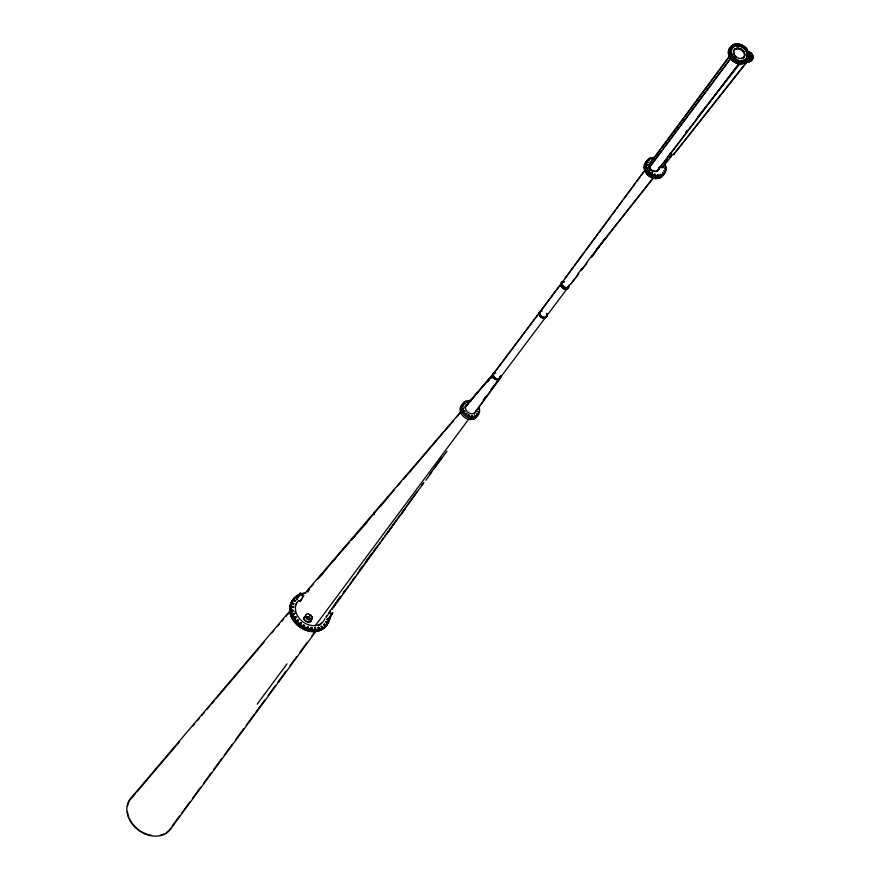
<?xml version="1.0" encoding="UTF-8"?>
<svg xmlns="http://www.w3.org/2000/svg" width="880" height="880" viewBox="0 0 880 880"><rect width="100%" height="100%" fill="white"/><g stroke="black" fill="none" stroke-linecap="round" stroke-linejoin="round"><path stroke-width="1.32" d="M742.786 62.469L742.126 61.039M305.47 615.901L305.514 614.999M292.116 606.463C291.698 608.751 294.701 606.463 292.303 606.441M292.721 603.284C294.976 602.646 292.908 605.77 292.578 603.372M293.92 600.71C295.295 598.818 295.339 603.053 293.876 600.666M293.183 613.591C293.502 615.978 295.57 612.854 293.315 613.492M295.944 598.015L296.934 598.95M297.528 619.861C296.494 622.072 300.135 620.191 297.539 619.949M300.146 622.886C300.784 625.46 302.269 621.709 300.179 622.941M303.479 625.13L304.645 625.955L303.776 624.943M307.098 627.011C309.738 626.241 305.767 628.727 308.363 627M323.785 624.613C325.171 622.721 325.204 626.956 323.752 624.569M327.151 619.256C328.229 617.353 328.944 621.368 327.162 619.432M330.165 611.27L326.128 617.551M748.407 52.668L748.385 51.821L747.813 52.349M648.164 162.459L647.339 161.821L647.702 162.756M647.306 167.673L647.977 167.398L648.219 168.157M647.251 173.624L647.009 172.865M647.999 171.545L647.999 171.996M649.22 170.984L649.869 170.896L649.374 170.137M651.288 172.678L651.959 172.403L652.201 173.162M655.105 174.68L654.5 173.844L654.709 174.834M657.195 176.583L656.326 176.407M657.591 175.351L658.306 175.12M660.132 174.372L661.166 174.537L660.143 174.537M663.751 167.101L663.509 166.342M664.796 165.649L664.136 164.956L663.883 165.627M663.311 173.602L662.607 172.722M663.938 170.863L664.774 170.698L664.598 171.49M663.267 173.591L662.618 172.777M665.445 168.52L664.455 168.498M729.047 52.536L729.124 53.185M731.94 46.398L732.886 47.069L731.962 46.453M730.466 49.038L731.39 48.917M731.401 49.214L730.576 48.433M730.862 51.887L730.257 51.062L730.642 52.052M730.576 54.098L731.236 54.934M731.203 54.923L731.511 54.472A8.888 7.018 36.9 0 1 740.509 46.156A8.888 7.018 36.9 0 1 745.657 59.444L745.69 59.631M735.141 45.705L734.536 44.869L734.745 45.859M731.511 54.769L730.598 54.153M737.099 44.814L737.77 44.528L738.012 45.287M734.668 58.993L734.58 59.609M740.234 45.716L740.476 45.045L741.136 45.738M735.328 59.873L735.361 59.125L734.569 59.158M741.202 45.738L740.212 45.705M740.531 61.215C741.422 63.503 741.477 59.752 740.564 61.721M745.47 49.181L746.306 49.016L746.13 49.808M747.032 51.887L748.088 52.261M748.561 55.286L747.813 54.571M748.209 57.816L747.208 57.288L748.143 57.827M302.654 597.553L303.127 596.585M303.105 595.452C303.875 593.725 300.465 603.075 299.233 600.875M302.159 598.62L300.19 601.568M300.003 594.352L300.564 592.922L296.494 599.698L300.003 594.352L302.852 596.112M329.692 616.869C324.94 626.252 337.744 604.813 330.396 615.692M299.662 594.935C303.028 587.532 291.06 608.795 299.662 594.935A21.087 16.654 36.9 0 0 299.266 625.317A21.087 16.654 36.9 0 0 329.296 618.563M308.913 617.342L310.178 614.999C301.818 609.95 306.383 624.393 312.268 618.75L312.367 617.265L310.178 614.999M310.673 621.28A3.795 2.31 28.4 0 0 307.043 616.693A3.795 2.31 28.4 0 0 304.623 619.916A3.795 2.31 28.4 0 0 310.673 621.28L312.213 618.42M335.786 603.526L337.084 601.238L332.156 609.257M330.055 616.275C324.522 626.373 336.116 607.937 331.419 614.13M335.137 604.681L333.795 606.947L423.83 482.768M303.523 595.837L303.93 595.177M359.007 571.142L357.049 574.255M359.447 570.372L360.8 568.128M338.096 600.028L340.23 596.541M353.826 578.226L352.517 580.349L355.531 576.279M594.341 252.802L592.042 255.937M328.68 613.217L329.219 612.359M332.222 608.157L337.931 599.973M386.639 534.303L388.179 531.971M363.902 564.784L367.994 558.877L365.75 561.935M342.958 593.56L344.113 591.877M375.782 548.163L373.802 551.023L377.443 546.238M747.659 61.171L746.834 61.138M293.293 613.426L293.634 614.46L294.437 613.833M294.91 617.045C296.725 615.714 295.933 619.476 294.844 617.188M310.86 627.781C312.609 626.417 311.938 630.223 310.794 627.924M318.12 627.286C317.724 629.574 320.705 627.286 318.307 627.264M381.403 540.815L383.702 537.493M325.842 621.984C327.723 620.708 326.821 624.393 325.776 622.127M308.011 590.744L309.089 589.215M344.685 591.041L343.508 592.405L346.643 588.5M425.876 480.326L431.695 472.142M359.722 570.526L362.978 565.972L361.317 568.238L362.615 566.566M371.239 554.433L365.794 561.891M371.206 554.477L368.093 558.778L369.611 556.71M401.94 512.611L417.109 491.678M429.616 474.628L441.958 457.622M474.969 412.83L499.697 378.741M391.655 526.746L386.914 533.236M392.381 525.745L400.345 514.811M378.158 545.281L380.325 542.3M474.76 412.687L499.499 378.741M349.789 584.21L353.21 579.535M347.259 587.664L348.491 585.981M421.685 485.441L423.577 482.867M172.205 825.957L179.52 816.002M181.951 812.691L190.08 801.636M192.522 798.314L200.651 787.259M203.907 782.837L211.222 772.893M213.653 769.571L221.782 758.516M224.224 755.205L232.353 744.15M235.598 739.728L243.727 728.662M246.169 725.351L254.298 714.296M255.926 712.085L264.869 699.919M268.114 695.497L275.429 685.553M277.871 682.231L286 671.176M290.059 665.654L296.571 656.81M299.816 652.388L307.131 642.433M312.015 635.8L315.26 631.378M315.689 631.642L171.809 827.321A25.278 19.965 36.9 0 1 138.083 829.895A25.278 19.965 36.9 0 1 132.044 796.807L290.334 610.467M564.223 279.29L643.896 171.424M564.333 279.565L573.056 267.751M574.508 265.782L584.683 252.01M586.135 250.041L597.773 234.289M599.225 232.32L610.863 216.568M612.315 214.599L615.219 210.661M616.682 208.692L622.49 200.816M623.953 198.847L626.857 194.909M628.309 192.94L635.58 183.095M637.032 181.126L639.947 177.188M641.399 175.219L644.303 171.281M370.381 555.676L374.077 550.88M335.698 603.416L341.352 595.749M257.169 704.176L287.023 663.85M468.974 418.792L315.161 625.856M434.533 468.05L446.974 451.264M730.356 54.956L650.1 163.064A5.379 4.246 36.9 0 0 652.366 170.731A5.379 4.246 36.9 0 0 658.988 167.706M660.11 149.996L650.276 163.229A5.126 4.048 36.9 0 0 649.22 165.825M661.749 147.785L728.904 57.332M649.33 167.409L731.104 57.772M648.846 168.3L730.51 58.828M736.241 45.584L735.581 44.022L736.406 45.562M654.368 157.322L650.639 157.85L649.715 159.071A10.769 8.503 36.9 0 0 645.777 169.246A10.769 8.503 36.9 0 0 656.777 177.276L660.506 176.748A10.769 8.503 36.9 0 0 665.082 170.797M462.891 409.695C464.607 405.999 461.923 409.607 463.782 408.298M494.131 372.834L540.001 311.806M540.463 311.19L561.737 282.898M494.054 373.087L561.946 282.777M491.821 378.466L493.405 376.354M483.34 399.993L484.957 397.837M490.611 390.302L496.276 382.767M497.893 380.611L499.51 378.455M471.02 416.625C473.572 413.655 471.702 417.769 471.933 415.404M483.439 400.07L486.673 395.769M490.71 390.379L499.598 378.543M499.686 378.422L567.578 288.112M580.943 270.644L586.971 262.658M598.873 247.093L591.151 257.334M461.835 404.932A9.526 7.524 36.9 0 0 461.296 413.82A9.526 7.524 36.9 0 0 470.217 419.551L472.12 417.01L475.717 416.504A9.526 7.524 36.9 0 0 479.072 407.55M742.291 61.017L742.951 62.579M470.217 419.551L473.814 419.034L475.717 416.504M647.812 160.809A10.769 8.503 36.9 0 0 645.007 171.083A10.769 8.503 36.9 0 0 655.798 178.596L657.701 176.055L661.43 175.527A10.769 8.503 36.9 0 0 665.368 165.352M748.319 55.737L749.232 54.516L747.285 49.511A10.769 8.503 36.9 0 0 730.939 46.486A10.769 8.503 36.9 0 0 736.824 61.666A10.769 8.503 36.9 0 0 749.232 54.516M655.798 178.596L659.516 178.057L661.507 175.802M487.355 381.986L493.966 373.208M488.279 380.974L489.929 378.774M491.579 376.585L494.054 373.296M595.309 251.163L599.28 245.883M603.262 240.592L604.846 238.48M657.701 170.258L739.134 63.261M657.877 170.423L739.321 63.426M570.603 284.053L577.918 274.626M570.9 284.064L578.743 273.812M581.878 269.72L586.575 263.571M591.283 257.422L595.606 251.933M577.687 274.098L581.691 268.895M586.509 262.658L590.513 257.455M384.725 536.085L386.364 533.984M325.985 616.583L326.546 615.879M685.575 132.418L687.258 130.284M697.389 117.469L707.52 104.665M709.214 102.531L740.443 63.041M598.015 247.687L653.411 177.65M665.423 162.349L667.018 160.325M595.474 251.097L653.455 177.793M665.599 162.327L667.997 159.291M592.086 255.64L607.035 236.742M748.429 58.168L750.123 56.034M670.912 156.86L662.343 167.695A1.991 1.573 36.9 0 0 662.519 167.178M747.23 61.314L673.783 154.165A2.585 2.013 38.3 0 0 674.19 153.593M673.937 154.308L747.384 61.457M751.927 58.08C753.456 54.813 750.992 58.366 752.785 56.991M749.111 61.721L750.013 60.709M750.277 60.995C752.356 58.256 749.727 59.895 751.498 59.389M334.411 559.768L335.918 557.887M380.182 506.627L394.471 489.599M334.312 559.889L335.621 558.261M384.428 501.303L385.011 500.588L363.902 525.459M351.098 540.375L366.938 522.489M338.283 555.159L347.292 544.764M347.897 544.291L349.767 542.058M453.453 420.849L444.444 431.266M305.921 592.13L460.823 411.752M323.224 572.814L330.297 564.465M135.069 794.013L132.407 797.148A24.783 19.569 36.9 0 0 129.272 801.185M136.851 791.923L179.531 741.664M192.874 725.967L194.656 723.866M197.318 720.731L199.1 718.63M201.762 715.495L204.435 712.349M207.097 709.214L209.77 706.068M211.552 703.978L214.214 700.843M215.996 698.742L264.011 642.213M272.019 632.786L273.801 630.696M277.354 626.505L279.136 624.415M281.798 621.269L283.58 619.179M286.253 616.044L288.915 612.898M335.467 558.393L331.122 563.497M466.884 405.229L493.823 373.494M329.373 611.666L332.332 608.19M465.762 406.263L493.152 374.275M493.141 373.967L465.553 406.12A5.786 4.565 36.9 0 0 464.948 407.605M442.838 433.103L409.882 471.812L411.378 470.129M397.045 486.596L401.346 481.602M403.051 479.611L411.158 470.349M311.124 586.784L313.434 584.1M319.473 577.148L321.662 574.629M317.68 579.216L323.642 572.385L320.309 576.202M456.588 417.109L460.977 412.082M336.27 557.447L337.392 556.226M307.714 590.821L309.034 589.49M734.723 45.848L735.02 45.111M730.048 55.264L729.883 56.177M729.751 55.319L729.916 56.122M732.182 56.892L733.161 57.189L732.105 57.156M743.226 46.618L744.051 47.256M744.051 47.399L743.116 47.223M735.493 59.774L734.558 59.598M737.583 60.511L737.495 61.127M737.484 60.676L738.265 60.643L738.232 61.391M747.109 51.788L748.033 52.261M748.627 55.286L747.626 54.769M743.424 60.852L744.337 61.336M745.745 59.488L746.724 59.961L745.734 59.928M648.725 159.83L649.517 159.808L649.341 160.6M651.145 158.312C650.837 160.435 653.048 157.861 651.046 158.477M647.24 161.986L647.834 161.898M646.239 163.251L646.877 163.163M654.005 157.905L654.357 158.818M646.767 164.659L647.68 165.143M653.917 158.059L654.533 157.916M647.691 165.275L646.877 165.253L647.02 164.45M645.524 170.027L645.491 170.764M653.07 177.419L652.388 177.287M657.327 174.647L658.24 175.131M665.225 168.773L665.093 167.915L664.422 168.344M592.845 255.376L591.063 257.026L593.252 255.002M316.382 631.422L316.404 631.4A21.032 16.61 36.9 0 0 328.207 621.357M298.716 596.057L299.728 596.178M296.23 597.751L296.087 598.631L296.945 598.895M296.087 597.927C297.22 596.915 297.253 599.709 297.209 598.257M310.97 627.627L311.542 627.55M323.917 624.283L324.489 624.195M321.277 626.153L322.41 626.901L321.112 626.439M293.953 600.908L294.745 601.392L295.174 600.699M292.622 603.823L293.414 604.307L293.843 603.614M292.039 607.068L292.831 607.563L293.26 606.87M292.171 610.291L293.359 610.907L292.501 609.895M296.142 617.221L295.713 617.914L294.921 617.43M297.275 620.576L298.067 621.06L298.507 620.367M304.667 625.405L304.315 626.054L303.49 625.548M312.092 627.957L311.663 628.65L310.871 628.166M325.853 622.369L326.645 622.853L327.074 622.171M314.49 628.155L315.678 628.771L314.82 627.77M325.05 624.613L324.621 625.306L323.829 624.811M318.021 627.869L318.846 628.375L319.275 627.693M321.189 626.681L321.981 627.165L322.41 626.483M462.495 405.515L462.275 406.131M743.347 60.951L744.227 61.578M740.355 63.25L739.486 62.843M745.547 61.468L744.865 61.402M651.442 172.447L652.256 172.865M316.272 631.422L316.03 631.444A21.032 16.61 36.9 0 1 292.303 618.75A21.032 16.61 36.9 0 1 296.615 596.97M749.936 60.742L749.837 60.753A5.39 4.191 38.3 0 1 746.427 59.961M311.355 619.091L308.176 619.113L305.723 616.847M468.369 416.856L468.523 416.812M295.174 616.803L295.955 617.078M300.443 622.699L301.059 622.82M730.444 52.03L730.851 51.436M649.374 160.622L648.648 160.105M662.882 166.925L663.531 167.2M647.999 168.322L647.284 167.805M664.631 171.512L663.916 170.995M651.981 173.327L651.266 172.81M750.134 54.681L750.728 55M747.109 58.971A3.872 3.014 38.4 0 0 749.254 59.422L749.573 59.411A3.872 3.014 38.4 0 0 751.608 56.188A3.872 3.014 38.4 0 0 748.165 52.789M737.605 45.452L737.066 44.77M736.956 62.766L736.417 62.084M650.661 174.515L650.276 174.13M469.524 402.072L469.194 401.214L469.997 401.786M308.275 613.844L311.267 615.483L312.488 617.76M329.67 612.579L332.024 614.031M746.328 59.411L746.658 59.972M328.053 618.948L327.976 619.949L327.118 619.212M301.224 622.974L301.147 623.766L300.19 623.326M314.567 628.397L315.359 628.881L315.788 628.188M292.248 610.533L293.04 611.017L293.469 610.324M745.448 49.313L746.438 49.368M749.298 59.444L750.079 60.599A5.324 4.147 38.3 0 0 752.95 56.221A5.324 4.147 38.3 0 0 748.165 51.535A5.39 4.191 38.3 0 1 752.983 56.254A5.39 4.191 38.3 0 1 750.079 60.687L749.562 59.378L749.815 60.654A5.324 4.147 38.3 0 1 746.482 59.884M302.94 595.397L302.225 594.638L303.028 595.397M745.723 61.028A5.39 4.191 38.3 0 0 750.585 61.237A5.39 4.191 38.3 0 0 752.18 57.288A5.324 4.147 38.3 0 1 750.519 61.226A5.324 4.147 38.3 0 1 745.712 61.006L745.734 61.281M170.731 828.157A24.783 19.569 36.9 0 1 166.21 832.689M163.9 833.976A24.783 19.569 36.9 0 1 160.006 835.252M151.58 835.406A24.783 19.569 36.9 0 1 140.998 831.413M139.909 830.72A24.783 19.569 36.9 0 1 129.294 818.312M128.832 817.201A24.783 19.569 36.9 0 1 127.424 811.569M127.567 806.102A24.783 19.569 36.9 0 1 128.711 802.34M568.381 286.132A3.894 3.08 36.9 0 1 563.013 287.969A3.894 3.08 36.9 0 1 562.892 282.216M568.557 286.033A3.993 3.146 36.9 0 1 565.136 288.761A3.993 3.146 36.9 0 1 561.176 285.01A3.993 3.146 36.9 0 1 564.135 281.842M568.744 286.011A4.147 3.278 36.9 0 1 565.18 288.849A4.147 3.278 36.9 0 1 561.066 284.955A4.147 3.278 36.9 0 1 564.19 281.6A4.147 3.278 36.9 0 0 561.066 284.955A4.048 3.201 36.9 0 0 565.18 288.761A4.048 3.201 36.9 0 0 568.656 286A4.048 3.201 36.9 0 1 565.224 288.706A4.147 3.278 36.9 0 1 561.11 284.889A4.048 3.201 36.9 0 1 564.212 281.688A4.048 3.201 36.9 0 0 561.154 284.955A4.048 3.201 36.9 0 0 565.224 288.706A4.147 3.278 36.9 0 0 568.788 285.956M569.547 284.944A4.147 3.278 36.9 0 1 563.827 286.902A4.147 3.278 36.9 0 1 563.706 280.775M567.556 287.43A3.894 3.08 36.9 0 1 562.595 285.263A3.894 3.08 36.9 0 1 563.816 280.984M569.305 284.9A3.894 3.08 36.9 0 1 569.118 285.989M748.506 54.56A2.805 2.178 38.3 0 1 749.936 58.267M749.903 54.571A3.872 3.014 38.3 0 1 750.717 55.605M751.168 56.771A3.872 3.014 38.3 0 1 751.19 57.915M750.794 58.894A3.872 3.014 38.3 0 1 750.024 59.609M748.264 54.241A2.585 2.013 38.3 0 1 750.288 56.815A2.585 2.013 38.3 0 1 748.374 58.564M748.847 54.208A2.585 2.013 38.3 0 1 750.431 56.958A2.585 2.013 38.3 0 1 748.132 58.289M748.297 54.076A2.794 2.167 38.3 0 1 750.475 56.848A2.794 2.167 38.3 0 1 748.407 58.751M748.561 53.306A3.476 2.706 38.3 0 1 751.245 57.255A3.476 2.706 38.3 0 1 747.604 58.883M748.594 53.031A3.872 3.014 38.3 0 1 751.542 57.596A3.872 3.014 38.3 0 1 747.153 59.092M750.354 55.066A3.872 3.014 38.3 0 1 750.992 56.188M745.635 59.444A8.899 7.029 36.9 0 1 731.522 54.197A8.899 7.029 36.9 0 1 740.751 46.112A8.899 7.029 36.9 0 1 745.635 59.444A8.888 7.018 36.9 0 1 731.522 54.461M734.833 49.346A6.237 4.917 36.9 0 1 743.6 52.437M736.274 57.585A5.984 4.719 36.9 0 1 734.635 49.61A5.984 4.719 36.9 0 1 743.149 51.238A5.984 4.719 36.9 0 1 741.829 58.652M736.164 57.75A6.226 4.917 36.9 0 1 734.602 56.265M733.48 50.842A6.226 4.917 36.9 0 1 738.848 48.389A6.226 4.917 36.9 0 1 744.37 52.932M744.645 53.878A6.226 4.917 36.9 0 1 742.775 58.487M749.144 54.142A10.67 8.426 36.9 0 1 736.989 61.589A10.67 8.426 36.9 0 1 731.104 46.42A10.67 8.426 36.9 0 1 747.45 49.786M748.066 58.751A10.769 8.503 36.9 0 1 733.304 61.369A10.769 8.503 36.9 0 1 731.467 46.442M748.011 58.509A10.67 8.426 36.9 0 1 733.392 61.413A10.67 8.426 36.9 0 1 731.599 46.486M671.187 155.254A1.991 1.551 38.3 0 1 668.096 156.277M671.011 155.276A1.782 1.386 38.3 0 1 670.329 156.959M669.801 157.036A1.782 1.386 38.3 0 1 668.239 156.189M673.167 154.528A2.585 2.013 38.3 0 1 670.142 153.417M674.366 153.692A2.794 2.167 38.3 0 1 672.43 154.803A2.794 2.167 38.3 0 1 669.999 153.494M658.757 167.651A5.126 4.048 36.9 0 1 656.447 170.984M654.907 171.204A5.126 4.048 36.9 0 1 649.539 167.376M664.136 173.558A10.67 8.426 36.9 0 1 660 176.858L660.44 176.836A10.769 8.503 36.9 0 0 665.049 169.862M647.724 160.325A10.67 8.426 36.9 0 0 646.503 170.709A10.67 8.426 36.9 0 0 657.217 177.254L656.711 177.375A10.769 8.503 36.9 0 1 645.7 169.345A10.769 8.503 36.9 0 1 649.649 159.17M657.701 176.055A10.769 8.503 36.9 0 1 646.69 168.025A10.769 8.503 36.9 0 1 650.639 157.85M664.642 163.878A10.67 8.426 36.9 0 1 660.99 175.549M658.207 175.945A10.67 8.426 36.9 0 1 646.811 167.97A10.67 8.426 36.9 0 1 651.145 157.74M658.823 167.915A5.379 4.246 36.9 0 1 652.201 170.951A5.379 4.246 36.9 0 1 649.935 163.284M662.959 166.815A1.991 1.573 36.9 0 1 659.813 166.727M663.641 174.064A10.769 8.503 36.9 0 1 659.516 178.057M663.146 174.867A10.67 8.426 36.9 0 1 659.01 178.167M656.227 178.574A10.67 8.426 36.9 0 1 645.513 172.029A10.67 8.426 36.9 0 1 646.745 161.645M500.423 376.013A4.015 3.179 36.9 0 1 497.684 379.412A4.015 3.179 36.9 0 1 493.196 376.2A4.059 3.201 36.9 0 1 495.396 372.405M495.418 372.438A4.015 3.179 36.9 0 0 493.196 376.2A4.059 3.201 36.9 0 0 497.695 379.434A4.059 3.201 36.9 0 0 500.456 376.013M500.093 377.608A3.773 2.981 36.9 0 1 496.848 379.093A3.773 2.981 36.9 0 1 493.515 376.343M493.471 374.143A3.773 2.981 36.9 0 1 494.967 372.757M321.629 623.403A16.203 12.793 36.9 0 1 318.78 625.284M295.515 613.327A16.203 12.793 36.9 0 1 295.031 611.303M295.031 607.068A16.203 12.793 36.9 0 1 296.615 603.064M324.896 618.574A16.203 12.793 36.9 0 1 303.435 622.204A16.203 12.793 36.9 0 1 298.782 600.424M330 616.88A21.032 16.61 36.9 0 1 301.477 625.482A21.032 16.61 36.9 0 1 298.177 595.078M302.335 593.582A21.032 16.61 36.9 0 1 305.811 593.197M329.956 617.694A21.087 16.654 36.9 0 1 299.926 624.448A21.087 16.654 36.9 0 1 300.245 594.132M301.268 593.813A21.087 16.654 36.9 0 1 305.679 593.175M327.921 622.49A21.087 16.654 36.9 0 1 299.662 626.901A21.087 16.654 36.9 0 1 294.393 598.411M477.345 415.492A9.526 7.524 36.9 0 1 473.814 419.034M478.335 414.172A9.526 7.524 36.9 0 1 474.804 417.714L471.207 418.231A9.526 7.524 36.9 0 1 461.637 411.147A9.526 7.524 36.9 0 1 464.992 402.193M475.904 411.389A5.786 4.565 36.9 0 1 467.434 411.851A5.786 4.565 36.9 0 1 468.039 403.953M472.12 417.01A9.526 7.524 36.9 0 1 462.55 409.926A9.526 7.524 36.9 0 1 465.905 400.972L469.502 400.466A9.526 7.524 36.9 0 1 471.493 400.818M500.511 375.87A3.993 3.146 36.9 0 1 497.794 379.236A3.993 3.146 36.9 0 1 493.339 376.057A3.993 3.146 36.9 0 1 495.539 372.317M500.071 376.882A3.894 3.08 36.9 0 1 497.167 379.698A3.894 3.08 36.9 0 1 493.042 376.684A3.894 3.08 36.9 0 1 494.78 373.021M500.181 377.619A4.059 3.201 36.9 0 1 496.529 379.764A4.059 3.201 36.9 0 1 492.756 376.2A4.059 3.201 36.9 0 1 495.099 372.812M500.489 376.442A3.894 3.08 36.9 0 1 495.121 378.279A3.894 3.08 36.9 0 1 495 372.526M495.044 372.24A4.059 3.201 36.9 0 0 495.165 378.235A4.059 3.201 36.9 0 0 500.753 376.321A3.993 3.146 36.9 0 1 495.22 378.158A3.993 3.146 36.9 0 1 495.099 372.262M568.414 286.319A4.059 3.201 36.9 0 1 562.826 288.233A4.059 3.201 36.9 0 1 562.694 282.238A3.993 3.146 36.9 0 0 562.826 288.222A3.993 3.146 36.9 0 0 568.326 286.341M546.81 313.423A3.993 3.146 36.9 0 1 544.885 317.328A4.059 3.201 36.9 0 1 539.99 314.864A4.059 3.201 36.9 0 1 541.387 310.596M541.442 310.618A3.993 3.146 36.9 0 0 540.067 314.809A3.993 3.146 36.9 0 0 544.885 317.328A4.059 3.201 36.9 0 0 546.843 313.445M546.601 315.249A3.993 3.146 36.9 0 1 541.101 317.13A3.993 3.146 36.9 0 1 540.969 311.234M546.678 315.227A4.059 3.201 36.9 0 1 543.202 317.999A4.059 3.201 36.9 0 1 539.176 314.193A4.059 3.201 36.9 0 1 542.19 310.97M468.666 414.986L469.568 415.492L468.666 414.986M465.96 413.292L466.917 413.71L465.96 413.292M463.914 410.883L464.86 411.334L463.914 410.883M374.055 514.206L373.967 514.756L374.55 512.215L374.055 514.206M747.593 59.598L748.517 60.093L747.593 59.598M477.84 408.87L478.775 409.365L477.84 408.87M462.935 405.405L463.848 405.922L463.023 405.284M477.774 411.554L478.687 412.071L477.774 411.554M463.232 404.382L463.947 404.338L463.232 404.36M464.145 403.161L465.047 403.711L464.145 403.161M476.586 413.765L477.477 414.315L476.586 413.765M466.301 401.72L467.181 402.303L466.301 401.72M474.441 415.173L475.321 415.756L474.441 415.173M750.739 53.746L751.586 54.362L750.739 53.746M308.627 589.963L307.736 592.053L309.485 587.994L308.627 589.963M394.559 522.808L388.223 532.103L394.559 522.808M405.064 508.618L401.434 513.942L405.064 508.618M343.046 549.252L342.551 549.967L344.872 546.865L343.046 549.252M354.959 535.634L352.748 538.725L355.058 535.634M463.529 411.895L463.551 411.906M733.788 53.174A5.984 4.719 36.9 0 0 742.896 57.926A5.984 4.719 36.9 0 0 741.048 48.906A5.984 4.719 36.9 0 0 733.788 53.174M731.808 54.395A8.569 6.765 36.9 0 0 745.437 59.202A8.569 6.765 36.9 0 0 740.476 46.398A8.569 6.765 36.9 0 0 731.808 54.395M304.139 619.454A3.993 2.431 28.4 0 0 310.53 621.687A3.993 2.431 28.4 0 0 307.67 616.748A3.993 2.431 28.4 0 0 304.139 619.454M541.277 316.899A4.059 3.201 36.9 0 0 546.865 314.985A3.993 3.146 36.9 0 1 542.509 317.504A3.993 3.146 36.9 0 1 539.583 312.444A3.993 3.146 36.9 0 0 542.52 317.493A3.993 3.146 36.9 0 0 546.81 314.974A4.059 3.201 36.9 0 1 541.266 316.91A4.059 3.201 36.9 0 1 541.145 310.915A4.059 3.201 36.9 0 0 541.277 316.899M541.178 310.959A3.993 3.146 36.9 0 0 540.21 311.531A3.993 3.146 36.9 0 1 541.178 310.97"/></g></svg>
